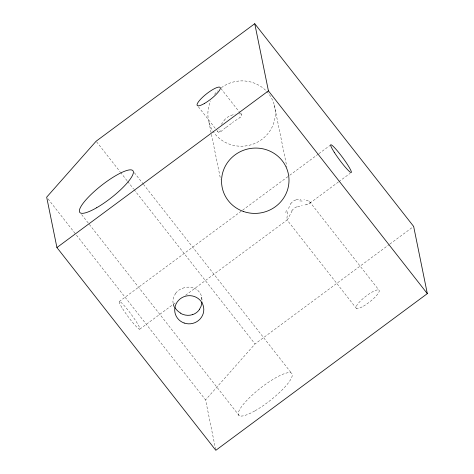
<?xml version="1.0" encoding="UTF-8"?>
<svg xmlns="http://www.w3.org/2000/svg" width="474" height="474" viewBox="0 0 474 474"><rect width="100%" height="100%" fill="white"/><g stroke="black" fill="none" stroke-linecap="round" stroke-linejoin="round"><path stroke-width="0.36" stroke-dasharray="2.37 1.78" d="M287.724 211.677L286.806 219.136A11.157 1.173 -78.3 0 0 286.96 219.93L287.659 219.385L292.073 210.9M288.524 208.554L290.609 203.713M218.958 129.52L219.101 129.07M221.311 124.354L224.214 120.497M175.801 293.323C173.478 296.238 172.376 300.161 173.182 303.834M305.031 204.952L308.823 203.826L310.097 202.783A11.157 2.797 3.5 0 0 309.949 202.001L307.786 200.668L303.958 199.655M215.682 449.583L205.574 399.914L255.036 343.952L389.296 244.489M225.654 127.559L219.604 132.702M240.602 117.149L232.473 122.511M119.241 301.559L289.152 175.694M289.744 175.256L318.261 154.127M318.854 153.689L330.734 144.89M139.848 329.11L176.067 302.276M185.571 295.237L287.114 220.001L356.353 308.378M309.866 203.15L338.306 182.093M338.898 181.655L350.156 173.318M389.889 244.051L413.654 226.448M231.034 115.443L235.211 114.056M297.524 206.889L302.228 205.562M182.62 288.275C186.276 286.806 190.542 286.651 194.18 288.275M296.066 199.708L300.954 199.317M238.766 113.796L239.957 113.967M220.884 88.448L239.974 112.806M240.425 113.381L241.337 114.542M309.552 201.604L378.874 290.035M198.363 106.792L216.553 129.995M217.009 130.575L218.828 132.898M134.32 172.654L142.994 183.728M143.45 184.309L291.392 373.074M96.583 141.779L120.058 171.73M120.509 172.305L127.281 180.944M127.731 181.524L133.603 189.008M134.053 189.588L255.036 343.952M81.647 214.598L239.174 415.597M48.034 198.89L75.567 234.026M76.474 235.181L205.574 399.914M274.274 104.991L286.912 167.115M208.939 122.114L211.291 133.674M211.44 134.397L220.552 179.184M201.539 297.174L202.368 301.274M173.33 304.468L173.893 307.235M201.699 297.873L202.019 300.741M221.346 87.702A33.773 32.623 -11.5 0 1 273.895 103.688A33.773 32.623 -11.5 0 1 239.66 146.193A33.773 32.623 -11.5 0 1 210.657 100.974M214.568 94.379A33.773 32.623 -11.5 0 1 217.714 90.812M174.503 306.844A13.592 11.157 31.8 0 1 173.36 303.822M175.664 293.258A13.527 10.991 -26.9 0 1 182.579 288.151M194.227 288.145A13.598 12.786 -78.9 0 1 201.918 297.82M291.759 210.812A8.704 6.049 -30.2 0 1 297.476 206.569M307.342 204.495A18.812 1.463 -15 0 1 306.755 204.709M299.775 200.917A18.812 7.815 -8 0 1 302.406 201.089M290.716 203.779A8.704 7.845 -46 0 1 296.09 199.874M285.863 212.696A18.812 9.053 -64.8 0 1 286.604 209.004M224.024 120.378A13.527 8.159 -41.4 0 1 231.034 115.212M240.97 113.564A13.586 3.905 -18.1 0 1 239.814 117.238M226.193 127.393A13.527 1.855 -35.3 0 1 232.343 122.908M220.576 130.688A13.586 2.062 -57.5 0 1 217.892 130.96M255.071 410.768A33.773 7.868 -38.1 0 0 292.055 373.802A33.773 7.868 -38.1 0 0 248.726 398.438A33.773 7.868 -38.1 0 0 255.071 410.768M122.683 308.811A17.218 1.937 53.5 0 0 139.706 329.211A17.218 1.937 53.5 0 0 126.244 307.981A17.218 1.937 53.5 0 0 122.683 308.811M363.41 306.18A14.57 3.395 -38.1 0 0 379.135 290.295A14.57 3.395 -38.1 0 0 360.305 301.15A14.57 3.395 -38.1 0 0 363.41 306.18"/><path stroke-width="0.71" d="M201.971 302.187L201.029 306.405L199.329 309.593M254.757 23.7L96.133 141.205L46.677 197.166L56.927 247.552L215.83 450.3L427.323 293.631L413.654 226.448L254.757 23.7L268.426 90.884L427.323 293.631M56.927 247.552L268.426 90.884M192.509 314.647C188.628 315.927 184.268 315.364 180.701 313.433M180.831 313.184A13.592 11.157 31.8 0 1 174.841 307.442M199.37 309.623A13.527 13.319 -73.9 0 1 192.515 314.677M243.506 211.505A33.773 32.623 -11.5 0 0 288.536 174.865A33.773 32.623 -11.5 0 0 233.789 155.839A33.773 32.623 -11.5 0 0 243.506 211.505M96.637 207.754A33.773 7.868 -38.1 0 0 133.087 170.924A33.773 7.868 -38.1 0 0 89.432 196.088A33.773 7.868 -38.1 0 0 96.637 207.754M334.229 152.225A17.218 1.937 53.5 0 0 351.21 172.536A17.218 1.937 53.5 0 0 337.672 151.236A17.218 1.937 53.5 0 0 334.229 152.225M184.173 323.031A14.57 14.072 -11.5 0 0 203.601 307.223A14.57 14.072 -11.5 0 0 179.984 299.017A14.57 14.072 -11.5 0 0 184.173 323.031M204.513 103.433A14.57 3.395 -38.1 0 0 220.232 87.542A14.57 3.395 -38.1 0 0 201.403 98.396A14.57 3.395 -38.1 0 0 204.513 103.433"/></g></svg>
